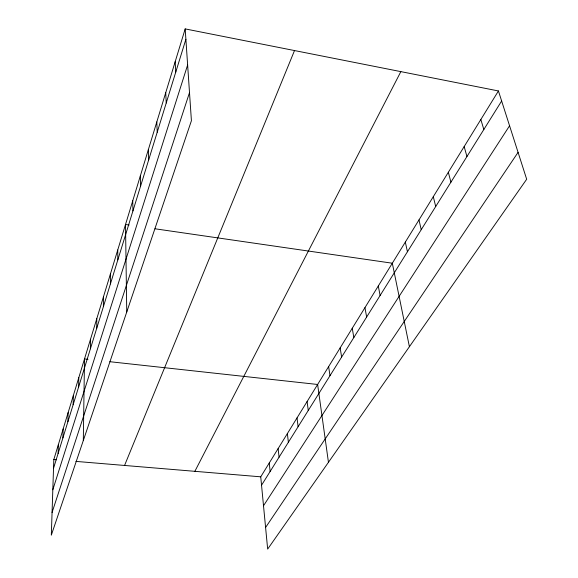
<?xml version="1.0" encoding="UTF-8"?>
<svg xmlns="http://www.w3.org/2000/svg" width="578" height="578" viewBox="0 0 578 578"><rect width="100%" height="100%" fill="white"/><g stroke="black" fill="none" stroke-linecap="round" stroke-linejoin="round"><path stroke-width="0.87" d="M103.397 306.658L103.419 296.926M96.736 328.261L96.793 318.637M90.399 348.801L90.5 339.279M83.311 440.508L84.504 358.931L87.993 359.314M78.622 386.971L78.789 377.665M73.139 404.745L73.334 395.54M67.901 421.716L68.125 412.613M62.894 437.936L63.147 428.948M58.111 453.463L58.378 444.576M185.184 28.9L53.812 459.553L51.319 535.156L191.412 120.73L185.184 28.9L498.431 90.956L526.681 179.245L267.665 549.1L260.736 476.821L498.431 90.956M53.523 468.332L185.885 39.29M52.815 489.783L187.626 64.974M52.063 512.498L189.505 92.632M124.559 465.456L294.513 50.561M194.865 471.323L400.85 71.621M261.538 485.231L501.646 100.998M263.51 505.764L509.572 125.773M265.591 527.476L518.076 152.354M53.812 459.553L56.463 459.77M75.906 461.396L260.736 476.821M109.82 361.705L317.625 384.471L328.449 462.299M129.082 225.023L125.513 224.51L126.748 312.019M154.969 228.78L392.317 263.214L409.405 346.713M480.838 119.509L483.829 129.508M464.17 146.574L466.945 156.53M448.34 172.273L450.927 182.164M433.298 196.693L435.704 206.519M418.978 219.936L421.225 229.69M405.33 242.088L407.432 251.762M378.287 285.994L380.107 295.495M364.949 307.641L366.64 317.047M352.262 328.239L353.823 337.552M340.167 347.869L341.62 357.081M328.636 366.596L329.987 375.707M307.099 401.558L308.262 410.467M297.027 417.908L298.104 426.723M287.374 433.572L288.379 442.278M278.126 448.586L279.066 457.191M269.254 462.992L270.121 471.496M175.177 61.709L175.77 72.077M165.727 92.668L166.233 103.007M156.804 121.929L157.216 132.218M148.351 149.63L148.691 159.86M140.346 175.885L140.606 186.058M132.738 200.812L132.94 210.912M117.746 249.963L117.825 259.89M110.391 274.066L110.42 283.899"/></g></svg>
